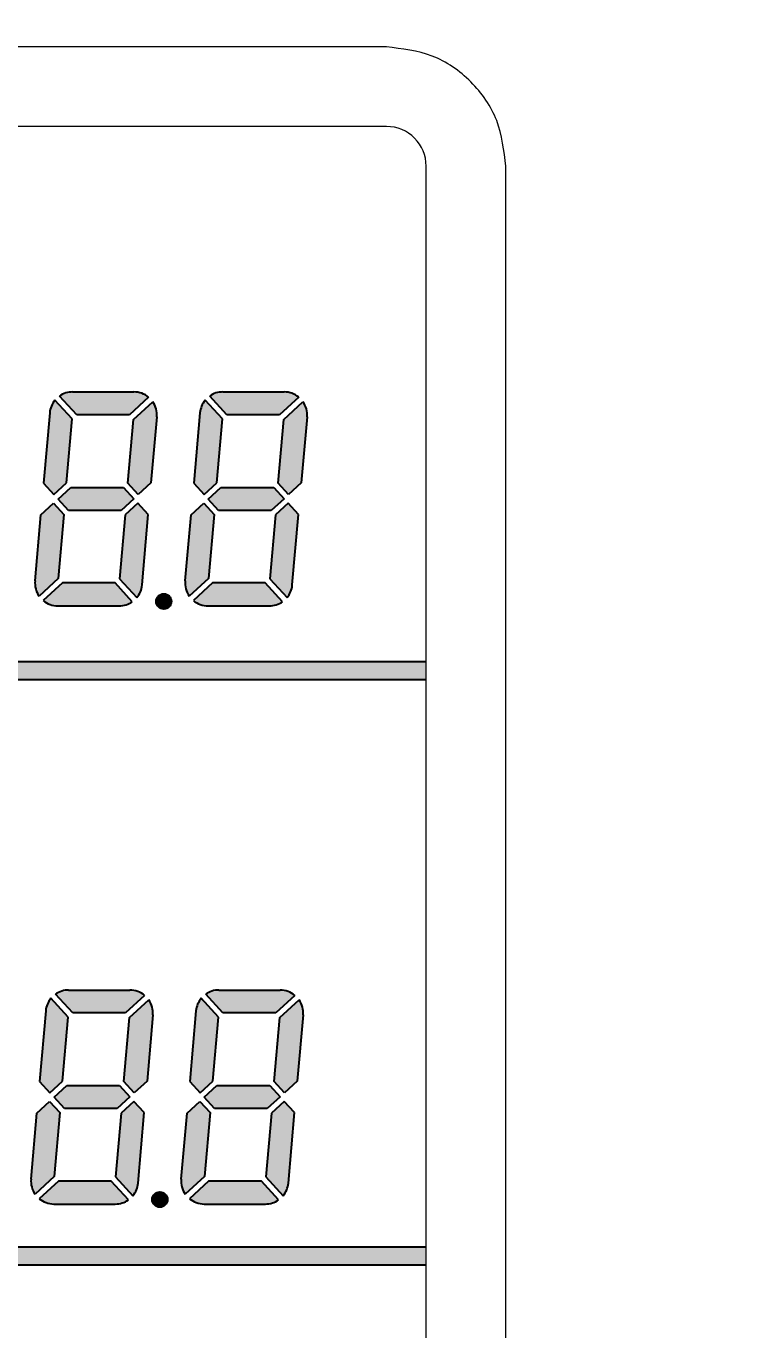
# Model space of a CAD drawing. Header units: millimetres. Extents: x 0 to 1188, y 0 to 840.
# Drawn here: x 311.58 to 329.32, y 703.66 to 736.44 of the extents above; entities that cross this region are included whole.
import ezdxf

# ---------------------------------------------------------------- set-up
doc = ezdxf.new("R2010")
doc.units = ezdxf.units.MM
doc.layers.add('7', color=7, linetype='Continuous')
doc.layers.add('DWG', color=7, linetype='Continuous')
doc.layers.add('7标注层', color=4, linetype='Continuous', lineweight=20)
doc.layers.add('细实线1', color=7, linetype='Continuous', lineweight=15)
doc.styles.add('PC_TEXTSTYLE', font='txt.shx', dxfattribs={"width": 0.8, "bigfont": 'hzfs.shx'})
doc.dimstyles.new('副本 (2) (2)TH_GBDIM', dxfattribs={"dimtxt": 3.5, "dimasz": 2.5, "dimexe": 2, "dimexo": 0, "dimgap": 1.5, "dimtad": 1, "dimtoh": 1, "dimdec": 1, "dimdsep": 46, "dimtxsty": 'PC_TEXTSTYLE', "dimcen": 2.5, "dimazin": 2, "dimtfac": 0.714286, "dimtdec": 1, "dimtmove": 0, "dimatfit": 3, "dimfxl": 1, "dimtolj": 1, "dimtzin": 0, "dimarcsym": 0})

# ---------------------------------------------------------------- blocks, each defined once
blk = doc.blocks.new('*D34')
at = {"layer": '7', "color": 0, "lineweight": -2, "ltscale": 5, "transparency": 16777216}
for p, q in [((142.7839733713922, 704.7729266169877), (142.7839733713922, 813.930955731501)), ((456.0923315638363, 704.7729266169877), (456.0923315638363, 813.930955731501)), ((145.2839733713922, 811.930955731501), (453.5923315638363, 811.930955731501))]:
    blk.add_line(p, q, dxfattribs=at)
at = {"layer": '7', "color": 0, "ltscale": 5, "transparency": 16777216}
for points in [[(145.2839733713922, 812.3476223981676), (145.2839733713922, 811.5142890648343), (142.7839733713922, 811.930955731501)], [(453.5923315638363, 812.3476223981676), (453.5923315638363, 811.5142890648343), (456.0923315638363, 811.930955731501)]]:
    blk.add_solid(points, dxfattribs=at)
at = {"layer": 'DEFPOINTS', "color": 0, "ltscale": 5, "transparency": 16777216}
for p in [(456.0923315638363, 811.930955731501), (142.7839733713922, 704.7729266169877), (456.0923315638363, 704.7729266169877)]:
    blk.add_point(p, dxfattribs=at)
at = {"layer": '7', "color": 0, "ltscale": 5, "transparency": 16777216, "insert": (299.4381524676143, 815.180955731501), "char_height": 3.5, "attachment_point": 5, "style": 'PC_TEXTSTYLE'}
blk.add_mtext('\\A1;313.3', dxfattribs=at)
blk = doc.blocks.new('*D35')
at = {"layer": '7', "color": 0, "lineweight": -2, "ltscale": 5, "transparency": 16777216}
for p, q in [((159.0229906195459, 727.4906111243577), (159.0229906195459, 806.3837288747513)), ((439.8533068651018, 727.4906111243574), (439.8533068651018, 806.3837288747513)), ((437.3533068651018, 804.3837288747513), (161.5229906195459, 804.3837288747513))]:
    blk.add_line(p, q, dxfattribs=at)
at = {"layer": '7', "color": 0, "ltscale": 5, "transparency": 16777216}
for points in [[(161.5229906195459, 804.800395541418), (161.5229906195459, 803.9670622080847), (159.0229906195459, 804.3837288747513)], [(437.3533068651018, 804.800395541418), (437.3533068651018, 803.9670622080847), (439.8533068651018, 804.3837288747513)]]:
    blk.add_solid(points, dxfattribs=at)
at = {"layer": 'DEFPOINTS', "color": 0, "ltscale": 5, "transparency": 16777216}
for p in [(159.0229906195459, 804.3837288747513), (159.0229906195459, 727.4906111243577), (439.8533068651018, 727.4906111243574)]:
    blk.add_point(p, dxfattribs=at)
at = {"layer": '7', "color": 0, "ltscale": 5, "transparency": 16777216, "insert": (299.4381487423238, 807.6337288747513), "char_height": 3.5, "attachment_point": 5, "style": 'PC_TEXTSTYLE'}
blk.add_mtext('\\A1;280.8', dxfattribs=at)
blk = doc.blocks.new('*D38')
at = {"layer": '7', "color": 0, "lineweight": -2, "ltscale": 5, "transparency": 16777216}
for p, q in [((299.4381509313532, 774.9706114205262), (490.5379658309207, 774.9706114205262)), ((488.5379658309207, 772.4706114205262), (488.5379658309207, 686.6645021548554)), ((462.9359242315647, 684.1645021548554), (490.5379658309207, 684.1645021548554))]:
    blk.add_line(p, q, dxfattribs=at)
at = {"layer": '7', "color": 0, "ltscale": 5, "transparency": 16777216}
for points in [[(488.121299164254, 772.4706114205262), (488.9546324975874, 772.4706114205262), (488.5379658309207, 774.9706114205262)], [(488.121299164254, 686.6645021548554), (488.9546324975874, 686.6645021548554), (488.5379658309207, 684.1645021548554)]]:
    blk.add_solid(points, dxfattribs=at)
at = {"layer": 'DEFPOINTS', "color": 0, "ltscale": 5, "transparency": 16777216}
for p in [(299.4381509313532, 774.9706114205262), (462.9359242315647, 684.1645021548554), (488.5379658309207, 684.1645021548554)]:
    blk.add_point(p, dxfattribs=at)
at = {"layer": '7', "color": 0, "ltscale": 5, "transparency": 16777216, "insert": (485.2879658309206, 729.5675567876909), "char_height": 3.5, "attachment_point": 5, "rotation": 90, "style": 'PC_TEXTSTYLE'}
blk.add_mtext('\\A1;90.8', dxfattribs=at)

msp = doc.modelspace()

# ---------------------------------------------------------------- hatches: boundary and pattern name
h = msp.add_hatch(color=256)
edge = h.paths.add_edge_path()
edge.add_line((314.3934942523405, 724.4446439799449), (314.0738905200795, 724.1517811167421))
edge.add_line((314.0738905200795, 724.1517811167423), (313.9332375036669, 722.5441097826088))
edge.add_line((313.9332375036673, 722.5441097826088), (314.3666324869363, 722.0711421530466))
edge.add_arc((313.9241548619638, 722.4402947128783), 0.5762465280000839, 320.1622556607201, 354.9999999999768)
edge.add_line((314.4982085979508, 722.3900715187247), (314.6531675386017, 724.1612603151475))
edge.add_line((314.6531675386017, 724.1612603151475), (314.3934942523409, 724.4446439799449))
edge = h.paths.add_edge_path()
edge.add_line((312.2725193665605, 724.4446439799449), (312.5321926528217, 724.1612603151473))
edge.add_line((312.5321926528212, 724.1612603151475), (312.3915396364085, 722.5535889810142))
edge.add_line((312.391539636409, 722.553588981014), (311.908660042743, 722.111111356041))
edge.add_arc((312.3816276723054, 722.4402947128779), 0.5762465280000237, 174.9999999999731, 214.8377443391902, ccw=False)
edge.add_line((311.8075739363184, 722.490517907032), (311.9529156343004, 724.1517811167423))
edge.add_line((311.9529156342995, 724.1517811167423), (312.2725193665605, 724.4446439799451))
h.paths.add_polyline_path([(312.3858136346961, 724.5484590496753), (312.705417366957, 724.8413219128784), (314.0300058963493, 724.8413219128784), (314.28967918261, 724.5579382480805), (313.9700754503491, 724.265075384878), (312.6454869209573, 724.265075384878)])
edge = h.paths.add_edge_path()
edge.add_line((314.2839531808976, 726.5528083167419), (314.766832774564, 726.9952859417153))
edge.add_arc((314.2938651450016, 726.666102584878), 0.5762465280000346, -5.0000000000009095, 34.83774433924401, ccw=False)
edge.add_line((314.8679188809891, 726.6158793907243), (314.7225771830066, 724.954616181014))
edge.add_line((314.7225771830066, 724.954616181014), (314.4029734507457, 724.6617533178114))
edge.add_line((314.4029734507457, 724.6617533178114), (314.1433001644845, 724.9451369826088))
edge.add_line((314.1433001644854, 724.9451369826083), (314.283953180898, 726.5528083167419))
edge = h.paths.add_edge_path()
edge.add_line((312.8555495817753, 726.666102584878), (312.4221545985064, 727.1390702144399))
edge.add_arc((312.7513379553437, 726.666102584878), 0.5762465280002314, 90, 124.83774433923949, ccw=False)
edge.add_line((312.7513379553437, 727.242349112878), (314.2938651450016, 727.242349112878))
edge.add_arc((314.2938651450016, 726.666102584878), 0.576246528000321, 50.16225566073541, 89.99999999997021, ccw=False)
edge.add_line((314.6630177048331, 727.1085802098514), (314.1801381111667, 726.6661025848782))
edge.add_line((314.1801381111667, 726.666102584878), (312.8555495817753, 726.666102584878))
edge = h.paths.add_edge_path()
edge.add_arc((312.7513379553433, 726.6661025848784), 0.5762465279997375, 140.1622556608079, 175.0000000000448)
edge.add_line((312.1772842193562, 726.7163257790316), (312.0223252787049, 724.9451369826083))
edge.add_line((312.0223252787049, 724.9451369826083), (312.2819985649661, 724.6617533178112))
edge.add_line((312.2819985649666, 724.6617533178114), (312.601602297227, 724.9546161810142))
edge.add_line((312.601602297227, 724.954616181014), (312.7422553136388, 726.5622875151475))
edge.add_line((312.7422553136383, 726.5622875151475), (312.3088603303694, 727.0352551447097))
edge = h.paths.add_edge_path()
edge.add_line((312.4953547061394, 722.4402947128779), (312.0124751124739, 721.9978170879044))
edge.add_arc((312.3816276723049, 722.440294712877), 0.5762465279990895, 230.1622556607396, 269.9999999999702)
edge.add_line((312.3816276723045, 721.8640481848779), (313.9241548619638, 721.8640481848779))
edge.add_arc((313.9241548619638, 722.4402947128783), 0.5762465280003585, 270, 304.8377443392331)
edge.add_line((314.2533382188006, 721.9673270833164), (313.8199432355317, 722.4402947128781))
edge.add_line((313.8199432355317, 722.4402947128779), (312.4953547061394, 722.4402947128779))
h = msp.add_hatch(color=256)
edge = h.paths.add_edge_path()
edge.add_line((318.1691560456005, 724.4446439799449), (317.8495523133396, 724.1517811167421))
edge.add_line((317.8495523133396, 724.1517811167423), (317.7088992969269, 722.5441097826088))
edge.add_line((317.7088992969269, 722.5441097826088), (318.1422942801959, 722.0711421530466))
edge.add_arc((317.6998166552229, 722.4402947128783), 0.5762465280000839, 320.1622556607201, 354.9999999999768)
edge.add_line((318.2738703912099, 722.3900715187247), (318.4288293318604, 724.1612603151475))
edge.add_line((318.4288293318613, 724.1612603151475), (318.169156045601, 724.4446439799449))
edge = h.paths.add_edge_path()
edge.add_line((316.0481811598196, 724.4446439799449), (316.3078544460808, 724.1612603151473))
edge.add_line((316.3078544460808, 724.1612603151475), (316.1672014296681, 722.5535889810142))
edge.add_line((316.1672014296686, 722.553588981014), (315.6843218360026, 722.111111356041))
edge.add_arc((316.1572894655645, 722.4402947128779), 0.5762465280000237, 174.9999999999731, 214.8377443391902, ccw=False)
edge.add_line((315.5832357295775, 722.490517907032), (315.7285774275596, 724.1517811167423))
edge.add_line((315.7285774275587, 724.1517811167423), (316.0481811598196, 724.4446439799451))
h.paths.add_polyline_path([(316.1614754279552, 724.5484590496753), (316.4810791602162, 724.8413219128784), (317.8056676896089, 724.8413219128784), (318.0653409758696, 724.5579382480805), (317.7457372436091, 724.265075384878), (316.4211487142169, 724.265075384878)])
edge = h.paths.add_edge_path()
edge.add_line((318.0596149741567, 726.5528083167419), (318.5424945678232, 726.9952859417153))
edge.add_arc((318.0695269382612, 726.666102584878), 0.5762465280000346, -5.0000000000009095, 34.83774433924401, ccw=False)
edge.add_line((318.6435806742487, 726.6158793907243), (318.4982389762662, 724.954616181014))
edge.add_line((318.4982389762662, 724.954616181014), (318.1786352440057, 724.6617533178114))
edge.add_line((318.1786352440057, 724.6617533178114), (317.9189619577445, 724.9451369826088))
edge.add_line((317.9189619577445, 724.9451369826083), (318.0596149741572, 726.5528083167419))
edge = h.paths.add_edge_path()
edge.add_line((316.6312113750345, 726.666102584878), (316.1978163917655, 727.1390702144399))
edge.add_arc((316.5269997486029, 726.666102584878), 0.5762465280002314, 90, 124.83774433923949, ccw=False)
edge.add_line((316.5269997486029, 727.242349112878), (318.0695269382608, 727.242349112878))
edge.add_arc((318.0695269382612, 726.666102584878), 0.576246528000321, 50.16225566073541, 89.99999999997021, ccw=False)
edge.add_line((318.4386794980927, 727.1085802098514), (317.9557999044263, 726.6661025848782))
edge.add_line((317.9557999044263, 726.666102584878), (316.6312113750349, 726.666102584878))
edge = h.paths.add_edge_path()
edge.add_arc((316.5269997486024, 726.6661025848784), 0.5762465279997375, 140.1622556608079, 175.0000000000448)
edge.add_line((315.9529460126158, 726.7163257790316), (315.7979870719645, 724.9451369826083))
edge.add_line((315.7979870719645, 724.9451369826083), (316.0576603582257, 724.6617533178112))
edge.add_line((316.0576603582257, 724.6617533178114), (316.3772640904862, 724.9546161810142))
edge.add_line((316.3772640904862, 724.954616181014), (316.5179171068979, 726.5622875151475))
edge.add_line((316.5179171068984, 726.5622875151475), (316.0845221236294, 727.0352551447097))
edge = h.paths.add_edge_path()
edge.add_line((316.271016499399, 722.4402947128779), (315.7881369057335, 721.9978170879044))
edge.add_arc((316.1572894655645, 722.440294712877), 0.5762465279990895, 230.1622556607396, 269.9999999999702)
edge.add_line((316.1572894655636, 721.8640481848779), (317.6998166552229, 721.8640481848779))
edge.add_arc((317.6998166552229, 722.4402947128783), 0.5762465280003585, 270, 304.8377443392331)
edge.add_line((318.0290000120602, 721.9673270833164), (317.5956050287913, 722.4402947128781))
edge.add_line((317.5956050287913, 722.4402947128779), (316.2710164993986, 722.4402947128779))
for points in [[(315.2370231205963, 721.9762911499765, 1), (314.8513913231817, 721.9762911499765, 1)], [(315.1371758424215, 706.9398924104062, 1), (314.7515440450069, 706.9398924104062, 1)]]:
    msp.add_hatch(color=256).paths.add_polyline_path(points)
h = msp.add_hatch(color=256)
edge = h.paths.add_edge_path()
edge.add_line((314.2936469741657, 709.4082452403745), (313.9740432419047, 709.1153823771717))
edge.add_line((313.9740432419047, 709.115382377172), (313.8333902254921, 707.5077110430384))
edge.add_line((313.8333902254925, 707.5077110430384), (314.2667852087615, 707.0347434134765))
edge.add_arc((313.8243075837889, 707.4038959733084), 0.5762465280000839, 320.1622556607201, 354.9999999999768)
edge.add_line((314.398361319776, 707.3536727791543), (314.5533202604269, 709.1248615755771))
edge.add_line((314.5533202604269, 709.1248615755771), (314.2936469741661, 709.4082452403745))
edge = h.paths.add_edge_path()
edge.add_line((312.1726720883856, 709.4082452403745), (312.4323453746468, 709.1248615755769))
edge.add_line((312.4323453746464, 709.1248615755771), (312.2916923582337, 707.5171902414438))
edge.add_line((312.2916923582342, 707.517190241444), (311.8088127645682, 707.0747126164711))
edge.add_arc((312.2817803941306, 707.403895973308), 0.5762465280000237, 174.9999999999731, 214.8377443391902, ccw=False)
edge.add_line((311.7077266581435, 707.4541191674616), (311.8530683561256, 709.115382377172))
edge.add_line((311.8530683561247, 709.115382377172), (312.1726720883856, 709.4082452403748))
h.paths.add_polyline_path([(312.2859663565213, 709.5120603101054), (312.6055700887822, 709.804923173308), (313.9301586181745, 709.804923173308), (314.1898319044352, 709.5215395085106), (313.8702281721743, 709.2286766453076), (312.5456396427825, 709.2286766453076)])
edge = h.paths.add_edge_path()
edge.add_line((314.1841059027228, 711.516409577172), (314.6669854963892, 711.9588872021454))
edge.add_arc((314.1940178668268, 711.6297038453076), 0.5762465280000346, -5.0000000000009095, 34.83774433924401, ccw=False)
edge.add_line((314.7680716028143, 711.5794806511544), (314.6227299048318, 709.9182174414439))
edge.add_line((314.6227299048318, 709.9182174414436), (314.3031261725708, 709.6253545782411))
edge.add_line((314.3031261725708, 709.6253545782411), (314.0434528863096, 709.9087382430384))
edge.add_line((314.0434528863105, 709.9087382430384), (314.1841059027232, 711.516409577172))
edge = h.paths.add_edge_path()
edge.add_line((312.7557023036005, 711.6297038453081), (312.3223073203316, 712.1026714748698))
edge.add_arc((312.6514906771689, 711.6297038453076), 0.5762465280002314, 90, 124.83774433923949, ccw=False)
edge.add_line((312.6514906771689, 712.205950373308), (314.1940178668268, 712.205950373308))
edge.add_arc((314.1940178668268, 711.6297038453076), 0.576246528000321, 50.16225566073541, 89.99999999997021, ccw=False)
edge.add_line((314.5631704266588, 712.0721814702811), (314.0802908329923, 711.6297038453076))
edge.add_line((314.0802908329923, 711.6297038453076), (312.7557023036005, 711.6297038453076))
edge = h.paths.add_edge_path()
edge.add_arc((312.6514906771685, 711.6297038453085), 0.5762465279997375, 140.1622556608079, 175.0000000000448)
edge.add_line((312.0774369411814, 711.6799270394617), (311.9224780005301, 709.9087382430387))
edge.add_line((311.9224780005301, 709.9087382430384), (312.1821512867913, 709.6253545782413))
edge.add_line((312.1821512867917, 709.6253545782411), (312.5017550190522, 709.9182174414441))
edge.add_line((312.5017550190522, 709.9182174414436), (312.642408035464, 711.5258887755772))
edge.add_line((312.6424080354635, 711.5258887755772), (312.2090130521946, 711.9988564051391))
edge = h.paths.add_edge_path()
edge.add_line((312.3955074279646, 707.403895973308), (311.9126278342991, 706.9614183483345))
edge.add_arc((312.2817803941301, 707.403895973307), 0.5762465279990895, 230.1622556607396, 269.9999999999702)
edge.add_line((312.2817803941297, 706.827649445308), (313.8243075837889, 706.827649445308))
edge.add_arc((313.8243075837889, 707.4038959733084), 0.5762465280003585, 270, 304.8377443392331)
edge.add_line((314.1534909406258, 706.930928343746), (313.7200959573569, 707.403895973308))
edge.add_line((313.7200959573569, 707.403895973308), (312.3955074279646, 707.403895973308))
h = msp.add_hatch(color=256)
edge = h.paths.add_edge_path()
edge.add_line((318.0693087674257, 709.408245240375), (317.7497050351648, 709.1153823771722))
edge.add_line((317.7497050351648, 709.115382377172), (317.6090520187521, 707.5077110430384))
edge.add_line((317.6090520187521, 707.5077110430384), (318.042447002021, 707.0347434134765))
edge.add_arc((317.5999693770481, 707.4038959733084), 0.5762465280000839, 320.1622556607201, 354.9999999999768)
edge.add_line((318.1740231130356, 707.3536727791543), (318.3289820536864, 709.1248615755771))
edge.add_line((318.3289820536864, 709.1248615755771), (318.0693087674262, 709.4082452403745))
edge = h.paths.add_edge_path()
edge.add_line((315.9483338816448, 709.408245240375), (316.208007167906, 709.1248615755774))
edge.add_line((316.208007167906, 709.1248615755771), (316.0673541514933, 707.5171902414438))
edge.add_line((316.0673541514938, 707.517190241444), (315.5844745578278, 707.0747126164711))
edge.add_arc((316.0574421873902, 707.403895973308), 0.5762465280000237, 174.9999999999731, 214.8377443391902, ccw=False)
edge.add_line((315.4833884514027, 707.4541191674616), (315.6287301493848, 709.115382377172))
edge.add_line((315.6287301493838, 709.115382377172), (315.9483338816443, 709.4082452403748))
h.paths.add_polyline_path([(316.0616281497804, 709.5120603101054), (316.3812318820413, 709.804923173308), (317.705820411434, 709.804923173308), (317.9654936976948, 709.5215395085106), (317.6458899654343, 709.228676645308), (316.3213014360425, 709.228676645308)])
edge = h.paths.add_edge_path()
edge.add_line((317.9597676959819, 711.516409577172), (318.4426472896483, 711.9588872021452))
edge.add_arc((317.9696796600864, 711.6297038453081), 0.5762465280000346, -5.0000000000009095, 34.83774433924401, ccw=False)
edge.add_line((318.5437333960743, 711.5794806511544), (318.3983916980923, 709.9182174414439))
edge.add_line((318.3983916980918, 709.9182174414436), (318.0787879658309, 709.6253545782411))
edge.add_line((318.0787879658309, 709.6253545782411), (317.8191146795697, 709.9087382430384))
edge.add_line((317.8191146795697, 709.9087382430384), (317.9597676959824, 711.516409577172))
edge = h.paths.add_edge_path()
edge.add_line((316.5313640968596, 711.6297038453081), (316.0979691135907, 712.10267147487))
edge.add_arc((316.427152470428, 711.6297038453076), 0.5762465280002314, 90, 124.83774433923949, ccw=False)
edge.add_line((316.427152470428, 712.205950373308), (317.9696796600859, 712.205950373308))
edge.add_arc((317.9696796600864, 711.6297038453076), 0.576246528000321, 50.16225566073541, 89.99999999997021, ccw=False)
edge.add_line((318.3388322199179, 712.0721814702811), (317.8559526262515, 711.6297038453076))
edge.add_line((317.8559526262515, 711.6297038453076), (316.5313640968601, 711.6297038453076))
edge = h.paths.add_edge_path()
edge.add_arc((316.4271524704276, 711.6297038453085), 0.5762465279997375, 140.1622556608079, 175.0000000000448)
edge.add_line((315.853098734441, 711.6799270394617), (315.6981397937897, 709.9087382430387))
edge.add_line((315.6981397937897, 709.9087382430384), (315.9578130800509, 709.6253545782413))
edge.add_line((315.9578130800509, 709.6253545782411), (316.2774168123113, 709.9182174414441))
edge.add_line((316.2774168123113, 709.9182174414441), (316.4180698287231, 711.5258887755776))
edge.add_line((316.4180698287236, 711.5258887755772), (315.9846748454546, 711.9988564051391))
edge = h.paths.add_edge_path()
edge.add_line((316.1711692212242, 707.403895973308), (315.6882896275587, 706.9614183483345))
edge.add_arc((316.0574421873897, 707.403895973307), 0.5762465279990895, 230.1622556607396, 269.9999999999702)
edge.add_line((316.0574421873888, 706.827649445308), (317.5999693770481, 706.827649445308))
edge.add_arc((317.5999693770481, 707.4038959733084), 0.5762465280003585, 270, 304.8377443392331)
edge.add_line((317.9291527338854, 706.930928343746), (317.4957577506165, 707.4038959733077))
edge.add_line((317.4957577506165, 707.403895973308), (316.1711692212237, 707.403895973308))
at = {"layer": '7标注层', "ltscale": 10}
for points in [[(321.6381402466213, 720.465086666391), (277.2381616160856, 720.465086666391), (277.2381616160856, 720.012934906001), (321.6381402466213, 720.012934906001)], [(321.6381402466213, 705.748464229529), (277.2381616160856, 705.748464229529), (277.2381616160856, 705.2963124691389), (321.6381402466213, 705.2963124691389)]]:
    msp.add_hatch(color=0, dxfattribs=at).paths.add_polyline_path(points)

# ---------------------------------------------------------------- linework, layer by layer
at = {"color": 7, "linetype": 'Continuous', "lineweight": 15}
for p, q in [((320.6381532417295, 735.9145057681412), (278.2381549531278, 735.9145057681412)), ((320.6381532417295, 733.9145017150254), (278.2381549531278, 733.9145017150254)), ((321.6381534056422, 657.3145021512569), (321.6381534056422, 732.9144996884675)), ((323.6381532678065, 657.3145021512569), (323.6381532678065, 732.9144996884675))]:
    msp.add_line(p, q, dxfattribs=at)
at = {"color": 0}
for p, q in [((277.2381616160856, 720.465086666391), (321.6381402466213, 720.465086666391)), ((277.2381616160856, 720.0129349060012), (321.6381402466213, 720.0129349060012))]:
    msp.add_line(p, q, dxfattribs=at)
for p, q in [((277.2381616160856, 705.748464229529), (321.6381402466213, 705.748464229529)), ((277.2381616160856, 705.748464229529), (321.6381402466213, 705.748464229529)), ((277.2381616160856, 705.2963124691391), (321.6381402466213, 705.2963124691391))]:
    msp.add_line(p, q)
at = {"color": 7, "linetype": 'Continuous', "lineweight": 15}
msp.add_arc((320.6381531887598, 732.9145021548557), 1.000000000000028, 0, 90, dxfattribs=at)
for points, knots in [([(435.4908280128298, 704.696718353352), (434.6457668745277, 706.7509684466497), (432.9526278370897, 710.8668020449265), (429.5558068728085, 716.6564997666553), (425.5923957993343, 722.1382293442318), (420.5402109459997, 727.7985318676974), (414.2557638484961, 733.5029890297103), (406.6652237664066, 739.1364383328621), (398.4234955648537, 744.2100661316281), (389.5873174023845, 748.7853274322417), (380.1756585788776, 752.853344127546), (370.2134857730578, 756.4038528463132), (359.8484533894386, 759.4384996755714), (349.5752986110917, 761.863865154012), (339.4937885291838, 763.7852429245033), (329.6619073571844, 765.273106752868), (319.6693819567315, 766.367267758176), (309.5783863741294, 767.0817018782939), (302.814195733147, 767.1743318357012), (299.4381524676141, 767.2205639365525)], [0, 0, 0, 0, 0.04844238146870318, 0.09705769608088616, 0.1456896315900376, 0.1941547987214492, 0.2581372775332633, 0.3223511914106899, 0.3866281854626434, 0.4506969391816851, 0.516004206030949, 0.5814984513747097, 0.6470104788302288, 0.7123421235156678, 0.7697810030532477, 0.8274446858431967, 0.8851216622167379, 0.9426636150260151, 1, 1, 1, 1]), ([(345.0946739559038, 647.2797200440832), (344.4887347476827, 647.8948483869895), (343.0753708660966, 649.3534681268768), (341.0222435708004, 651.8074785881627), (338.9420011136897, 654.6081046674926), (336.4106422522198, 658.5074064903513), (333.7104185346329, 663.6740272637685), (331.2743598750037, 670.230446374937), (329.6814308333248, 677.0501073944597), (328.9634455353596, 684.0073650972897), (329.1331302520512, 691.0025303818011), (330.1865159043882, 697.9215126222523), (332.1088383172766, 704.6460298459006), (334.8719845755857, 711.0790600944565), (338.4251475426547, 717.1053104996718), (342.7160489687767, 722.6289694905754), (347.6764522189283, 727.5740855445383), (353.2230871674785, 731.8276482854546), (359.2490180615364, 735.4041639729307), (363.5752521767827, 737.1063461701406), (365.7379597479162, 737.9572761538834)], [0.008380742701942891, 0.008380742701942891, 0.008380742701942891, 0.008380742701942891, 0.03156877869806652, 0.06293690444959497, 0.09423934925327603, 0.1252369152797408, 0.1877462550798076, 0.2503941230214246, 0.3126353867775365, 0.375372663289447, 0.437770266485825, 0.5000963892251392, 0.5628742617813354, 0.6251321768847254, 0.6876712317450061, 0.7502861555759142, 0.8125271543198404, 0.8752815013954968, 0.9376525555466849, 1, 1, 1, 1]), ([(323.6381532678065, 732.9144996884675), (323.5930585347883, 733.3076115203921), (323.5028691853374, 734.0938341679116), (322.8091219449111, 735.085470303623), (321.8174853024277, 735.7792134131178), (321.0312641441756, 735.8694082917391), (320.6381532417295, 735.9145057681412)], [0, 0, 0, 0, 0.2500003821322264, 0.5000001179270676, 0.7499998533470542, 1, 1, 1, 1])]:
    msp.add_open_spline(points, degree=3, knots=knots, dxfattribs=at)
at = {"layer": 'DWG'}
for p, q in [((312.7422553136392, 726.5622875151475), (312.3088603303703, 727.0352551447095)), ((312.8555495817753, 726.666102584878), (312.4221545985064, 727.1390702144399)), ((312.7513379553442, 727.242349112878), (314.2938651450016, 727.242349112878)), ((314.6630177048336, 727.1085802098514), (314.1801381111671, 726.666102584878)), ((316.5179171068984, 726.5622875151475), (316.0845221236294, 727.0352551447095)), ((316.6312113750345, 726.666102584878), (316.1978163917655, 727.1390702144399)), ((316.5269997486029, 727.242349112878), (318.0695269382612, 727.242349112878)), ((318.4386794980927, 727.1085802098514), (317.9557999044263, 726.666102584878)), ((312.1772842193562, 726.7163257790316), (312.0223252787049, 724.9451369826083)), ((314.2839531808976, 726.5528083167424), (314.766832774564, 726.9952859417153)), ((315.9529460126158, 726.7163257790316), (315.7979870719645, 724.9451369826083)), ((318.0596149741567, 726.5528083167424), (318.5424945678232, 726.9952859417153)), ((312.601602297227, 724.954616181014), (312.7422553136392, 726.5622875151475)), ((314.1801381111671, 726.666102584878), (312.8555495817753, 726.666102584878)), ((314.1433001644854, 724.9451369826088), (314.2839531808976, 726.5528083167424)), ((314.8679188809891, 726.6158793907243), (314.7225771830066, 724.954616181014)), ((316.3772640904862, 724.954616181014), (316.5179171068984, 726.5622875151475)), ((317.9557999044263, 726.666102584878), (316.6312113750345, 726.666102584878)), ((317.9189619577445, 724.9451369826088), (318.0596149741567, 726.5528083167424)), ((318.6435806742487, 726.6158793907243), (318.4982389762662, 724.954616181014)), ((312.0223252787049, 724.9451369826083), (312.2819985649666, 724.6617533178114)), ((312.2819985649666, 724.6617533178114), (312.601602297227, 724.954616181014)), ((312.3858136346965, 724.5484590496753), (312.705417366957, 724.8413219128784)), ((312.705417366957, 724.8413219128784), (314.0300058963502, 724.8413219128784)), ((314.0300058963502, 724.8413219128784), (314.28967918261, 724.5579382480805)), ((314.4029734507457, 724.6617533178114), (314.1433001644854, 724.9451369826088)), ((314.7225771830066, 724.954616181014), (314.4029734507457, 724.6617533178114)), ((315.7979870719645, 724.9451369826083), (316.0576603582257, 724.6617533178114)), ((316.0576603582257, 724.6617533178114), (316.3772640904862, 724.954616181014)), ((316.1614754279552, 724.5484590496753), (316.4810791602162, 724.8413219128784)), ((316.4810791602162, 724.8413219128784), (317.8056676896089, 724.8413219128784)), ((317.8056676896089, 724.8413219128784), (318.0653409758696, 724.5579382480805)), ((318.1786352440057, 724.6617533178114), (317.9189619577445, 724.9451369826088)), ((318.4982389762662, 724.954616181014), (318.1786352440057, 724.6617533178114)), ((311.9529156343, 724.1517811167423), (312.2725193665609, 724.4446439799449)), ((312.2725193665609, 724.4446439799449), (312.5321926528212, 724.1612603151475)), ((312.6454869209578, 724.265075384878), (312.3858136346965, 724.5484590496753)), ((314.28967918261, 724.5579382480805), (313.9700754503491, 724.265075384878)), ((314.3934942523409, 724.4446439799449), (314.0738905200805, 724.1517811167423)), ((314.6531675386017, 724.1612603151475), (314.3934942523409, 724.4446439799449)), ((315.7285774275587, 724.1517811167423), (316.0481811598196, 724.4446439799449)), ((316.0481811598196, 724.4446439799449), (316.3078544460808, 724.1612603151475)), ((316.4211487142169, 724.265075384878), (316.1614754279552, 724.5484590496753)), ((318.0653409758696, 724.5579382480805), (317.7457372436091, 724.265075384878)), ((318.1691560456005, 724.4446439799449), (317.8495523133396, 724.1517811167423)), ((318.4288293318613, 724.1612603151475), (318.1691560456005, 724.4446439799449)), ((311.8075739363184, 722.490517907032), (311.9529156343, 724.1517811167423)), ((312.5321926528212, 724.1612603151475), (312.391539636409, 722.553588981014)), ((313.9700754503491, 724.265075384878), (312.6454869209578, 724.265075384878)), ((314.0738905200805, 724.1517811167423), (313.9332375036682, 722.5441097826088)), ((314.4982085979508, 722.3900715187247), (314.6531675386017, 724.1612603151475)), ((315.5832357295775, 722.490517907032), (315.7285774275587, 724.1517811167423)), ((316.3078544460808, 724.1612603151475), (316.1672014296686, 722.553588981014)), ((317.7457372436091, 724.265075384878), (316.4211487142169, 724.265075384878)), ((317.8495523133396, 724.1517811167423), (317.7088992969269, 722.5441097826088)), ((318.2738703912099, 722.3900715187247), (318.4288293318613, 724.1612603151475)), ((312.391539636409, 722.553588981014), (311.9086600427435, 722.111111356041)), ((312.4953547061399, 722.4402947128783), (312.0124751124739, 721.9978170879049)), ((313.8199432355317, 722.4402947128783), (312.4953547061399, 722.4402947128783)), ((314.2533382188006, 721.9673270833164), (313.8199432355317, 722.4402947128783)), ((313.9332375036682, 722.5441097826088), (314.3666324869363, 722.0711421530468)), ((316.1672014296686, 722.553588981014), (315.6843218360021, 722.111111356041)), ((316.271016499399, 722.4402947128783), (315.788136905733, 721.9978170879049)), ((317.5956050287913, 722.4402947128783), (316.271016499399, 722.4402947128783)), ((318.0290000120602, 721.9673270833164), (317.5956050287913, 722.4402947128783)), ((317.7088992969269, 722.5441097826088), (318.1422942801959, 722.0711421530468)), ((312.3816276723049, 721.8640481848779), (313.9241548619638, 721.8640481848779)), ((316.1572894655636, 721.8640481848779), (317.6998166552229, 721.8640481848779)), ((312.6424080354644, 711.5258887755772), (312.2090130521955, 711.9988564051391)), ((312.7557023036005, 711.6297038453081), (312.3223073203316, 712.10267147487)), ((312.6514906771694, 712.205950373308), (314.1940178668268, 712.205950373308)), ((314.5631704266588, 712.0721814702811), (314.0802908329923, 711.6297038453076)), ((314.1841059027232, 711.516409577172), (314.6669854963897, 711.9588872021454)), ((316.4180698287236, 711.5258887755772), (315.9846748454546, 711.9988564051391)), ((316.5313640968596, 711.6297038453081), (316.0979691135907, 712.10267147487)), ((316.427152470428, 712.205950373308), (317.9696796600864, 712.205950373308)), ((318.3388322199179, 712.0721814702811), (317.8559526262515, 711.6297038453076)), ((317.9597676959819, 711.516409577172), (318.4426472896483, 711.9588872021454)), ((312.0774369411814, 711.6799270394617), (311.9224780005301, 709.9087382430384)), ((314.0802908329923, 711.6297038453076), (312.7557023036005, 711.6297038453081)), ((315.853098734441, 711.6799270394617), (315.6981397937897, 709.9087382430384)), ((317.8559526262515, 711.6297038453076), (316.5313640968596, 711.6297038453081)), ((312.5017550190522, 709.9182174414441), (312.6424080354644, 711.5258887755772)), ((314.0434528863105, 709.9087382430384), (314.1841059027232, 711.516409577172)), ((314.7680716028143, 711.5794806511544), (314.6227299048318, 709.9182174414436)), ((316.2774168123113, 709.9182174414441), (316.4180698287236, 711.5258887755772)), ((317.8191146795697, 709.9087382430384), (317.9597676959819, 711.516409577172)), ((318.5437333960743, 711.5794806511544), (318.3983916980918, 709.9182174414436)), ((311.9224780005301, 709.9087382430384), (312.1821512867917, 709.6253545782411)), ((312.1821512867917, 709.6253545782411), (312.5017550190522, 709.9182174414441)), ((312.2859663565217, 709.5120603101054), (312.6055700887822, 709.804923173308)), ((312.6055700887822, 709.804923173308), (313.9301586181754, 709.804923173308)), ((313.9301586181754, 709.804923173308), (314.1898319044352, 709.5215395085106)), ((314.3031261725708, 709.6253545782411), (314.0434528863105, 709.9087382430384)), ((314.6227299048318, 709.9182174414436), (314.3031261725708, 709.6253545782411)), ((315.6981397937897, 709.9087382430384), (315.9578130800509, 709.6253545782411)), ((315.9578130800509, 709.6253545782411), (316.2774168123113, 709.9182174414441)), ((316.0616281497804, 709.5120603101054), (316.3812318820413, 709.804923173308)), ((316.3812318820413, 709.804923173308), (317.705820411434, 709.804923173308)), ((317.705820411434, 709.804923173308), (317.9654936976948, 709.5215395085106)), ((318.0787879658309, 709.6253545782411), (317.8191146795697, 709.9087382430384)), ((318.3983916980918, 709.9182174414436), (318.0787879658309, 709.6253545782411)), ((311.8530683561252, 709.115382377172), (312.1726720883861, 709.4082452403745)), ((312.1726720883861, 709.4082452403745), (312.4323453746464, 709.1248615755771)), ((312.5456396427829, 709.2286766453076), (312.2859663565217, 709.5120603101054)), ((314.1898319044352, 709.5215395085106), (313.8702281721743, 709.2286766453076)), ((314.2936469741661, 709.4082452403745), (313.9740432419056, 709.115382377172)), ((314.5533202604269, 709.1248615755771), (314.2936469741661, 709.4082452403745)), ((315.6287301493838, 709.115382377172), (315.9483338816448, 709.4082452403745)), ((315.9483338816448, 709.4082452403745), (316.208007167906, 709.1248615755771)), ((316.3213014360425, 709.2286766453076), (316.0616281497804, 709.5120603101054)), ((317.9654936976948, 709.5215395085106), (317.6458899654343, 709.2286766453076)), ((318.0693087674257, 709.4082452403745), (317.7497050351648, 709.115382377172)), ((318.3289820536864, 709.1248615755771), (318.0693087674257, 709.4082452403745)), ((311.7077266581435, 707.4541191674616), (311.8530683561252, 709.115382377172)), ((312.4323453746464, 709.1248615755771), (312.2916923582342, 707.517190241444)), ((313.8702281721743, 709.2286766453076), (312.5456396427829, 709.2286766453076)), ((313.9740432419056, 709.115382377172), (313.8333902254934, 707.5077110430384)), ((314.398361319776, 707.3536727791543), (314.5533202604269, 709.1248615755771)), ((315.4833884514027, 707.4541191674616), (315.6287301493838, 709.115382377172)), ((316.208007167906, 709.1248615755771), (316.0673541514938, 707.517190241444)), ((317.6458899654343, 709.2286766453076), (316.3213014360425, 709.2286766453076)), ((317.7497050351648, 709.115382377172), (317.6090520187521, 707.5077110430384)), ((318.1740231130356, 707.3536727791543), (318.3289820536864, 709.1248615755771)), ((312.2916923582342, 707.517190241444), (311.8088127645686, 707.0747126164711)), ((312.3955074279651, 707.403895973308), (311.9126278342991, 706.9614183483345)), ((313.7200959573569, 707.403895973308), (312.3955074279651, 707.403895973308)), ((314.1534909406258, 706.930928343746), (313.7200959573569, 707.403895973308)), ((313.8333902254934, 707.5077110430384), (314.2667852087615, 707.0347434134765)), ((316.0673541514938, 707.517190241444), (315.5844745578273, 707.0747126164711)), ((316.1711692212242, 707.403895973308), (315.6882896275582, 706.9614183483345)), ((317.4957577506165, 707.403895973308), (316.1711692212242, 707.403895973308)), ((317.9291527338854, 706.930928343746), (317.4957577506165, 707.403895973308)), ((317.6090520187521, 707.5077110430384), (318.042447002021, 707.0347434134765)), ((312.2817803941301, 706.827649445308), (313.8243075837889, 706.827649445308)), ((316.0574421873888, 706.827649445308), (317.5999693770481, 706.827649445308))]:
    msp.add_line(p, q, dxfattribs=at)
for centre in [(315.0442072218892, 721.9762911499765), (314.9443599437144, 706.9398924104062)]:
    msp.add_circle(centre, 0.1928158987072537, dxfattribs=at)
for centre, radius, start, end in [((312.7513379553437, 726.6661025848782), 0.5762465280001177, 140.162255660779, 175.0000000000068), ((312.7513379553442, 726.6661025848773), 0.5762465280009876, 90, 124.8377443392343), ((314.2938651450025, 726.6661025848775), 0.5762465280005244, 50.16225566084882, 90.00000000007815), ((316.5269997486033, 726.6661025848789), 0.57624652800003, 140.1622556608634, 175.0000000000721), ((316.5269997486029, 726.666102584878), 0.5762465280001214, 90, 124.8377443392343), ((318.0695269382617, 726.666102584878), 0.576246527999956, 50.16225566081482, 90.00000000005213), ((314.2938651450021, 726.6661025848787), 0.57624652799975, 354.9999999999349, 34.83774433918807), ((318.0695269382617, 726.666102584878), 0.576246527999734, 354.9999999999937, 34.83774433926759), ((312.3816276723054, 722.4402947128779), 0.5762465279997175, 174.9999999999479, 214.8377443391881), ((316.1572894655641, 722.4402947128772), 0.5762465279993604, 174.999999999889, 214.8377443391406), ((313.9241548619633, 722.4402947128788), 0.5762465280001328, 320.1622556607037, 354.9999999999479), ((317.6998166552224, 722.4402947128779), 0.5762465280000448, 320.1622556607882, 355.0000000000198), ((312.3816276723054, 722.4402947128774), 0.5762465279997104, 230.1622556607281, 269.9999999999479), ((313.9241548619628, 722.4402947128776), 0.576246527999615, 270.0000000000782, 304.8377443393236), ((316.1572894655641, 722.440294712877), 0.5762465279989389, 230.1622556607183, 269.9999999999479), ((317.6998166552224, 722.4402947128783), 0.5762465280002971, 270.0000000000521, 304.8377443392676), ((312.6514906771685, 711.6297038453081), 0.5762465279996957, 140.1622556607546, 174.9999999999871), ((312.6514906771694, 711.6297038453072), 0.5762465280008944, 90, 124.8377443392343), ((314.1940178668268, 711.6297038453074), 0.5762465280007518, 50.16225566075688, 90), ((314.1940178668277, 711.629703845309), 0.5762465279993928, 354.9999999998694, 34.83774433914064), ((316.427152470428, 711.6297038453085), 0.576246527999608, 140.162255660839, 175.0000000000591), ((316.427152470428, 711.6297038453081), 0.5762465280000281, 90, 124.8377443392343), ((317.9696796600859, 711.6297038453081), 0.5762465280001834, 50.1622556607183, 89.99999999994789), ((317.9696796600869, 711.6297038453072), 0.5762465280000911, 355.0000000000655, 34.83774433932315), ((312.2817803941306, 707.4038959733075), 0.5762465279997175, 174.9999999999479, 214.8377443391881), ((313.8243075837885, 707.4038959733084), 0.5762465280001328, 320.1622556607037, 354.9999999999479), ((316.0574421873893, 707.403895973307), 0.5762465279993604, 174.999999999889, 214.8377443391406), ((317.5999693770481, 707.4038959733084), 0.5762465280001328, 320.1622556607037, 354.9999999999479), ((312.2817803941301, 707.4038959733075), 0.5762465279995064, 230.162255660779, 270), ((313.8243075837885, 707.4038959733075), 0.5762465279993876, 270.0000000000521, 304.8377443392676), ((316.0574421873888, 707.403895973307), 0.576246527998735, 230.1622556607569, 270), ((317.5999693770481, 707.4038959733082), 0.5762465280000697, 270, 304.8377443392343)]:
    msp.add_arc(centre, radius, start, end, dxfattribs=at)
at = {"layer": '细实线1', "color": 0}
for p, q in [((321.6381402466213, 720.465086666391), (277.2381616160856, 720.465086666391)), ((277.2381616160856, 720.0129349060012), (321.6381402466213, 720.0129349060012))]:
    msp.add_line(p, q, dxfattribs=at)

# ---------------------------------------------------------------- dimensions: what is measured, and where the dimension line sits
at = {"layer": '7', "color": 4, "ltscale": 5}
for base, p1, p2, picture, middle in [((456.0923315638363, 811.930955731501), (142.7839733713922, 704.7729266169877), (456.0923315638363, 704.7729266169877), '*D34', (299.4381524676143, 815.180955731501)), ((159.0229906195459, 804.3837288747513), (439.8533068651018, 727.4906111243574), (159.0229906195459, 727.4906111243577), '*D35', (299.4381487423238, 807.6337288747513))]:
    dim = msp.add_linear_dim(base=base, p1=p1, p2=p2, dimstyle='副本 (2) (2)TH_GBDIM', dxfattribs=at)
    dim.commit()
    dim.dimension.update_dxf_attribs({"geometry": picture, "text_midpoint": middle})
dim = msp.add_linear_dim(base=(488.5379658309207, 684.1645021548554), p1=(299.4381509313532, 774.9706114205262), p2=(462.9359242315647, 684.1645021548554), angle=90, dimstyle='副本 (2) (2)TH_GBDIM', dxfattribs=at)
dim.commit()
dim.dimension.update_dxf_attribs({"geometry": '*D38', "text_midpoint": (485.2879658309206, 729.5675567876909)})

doc.saveas('drawing.dxf')
